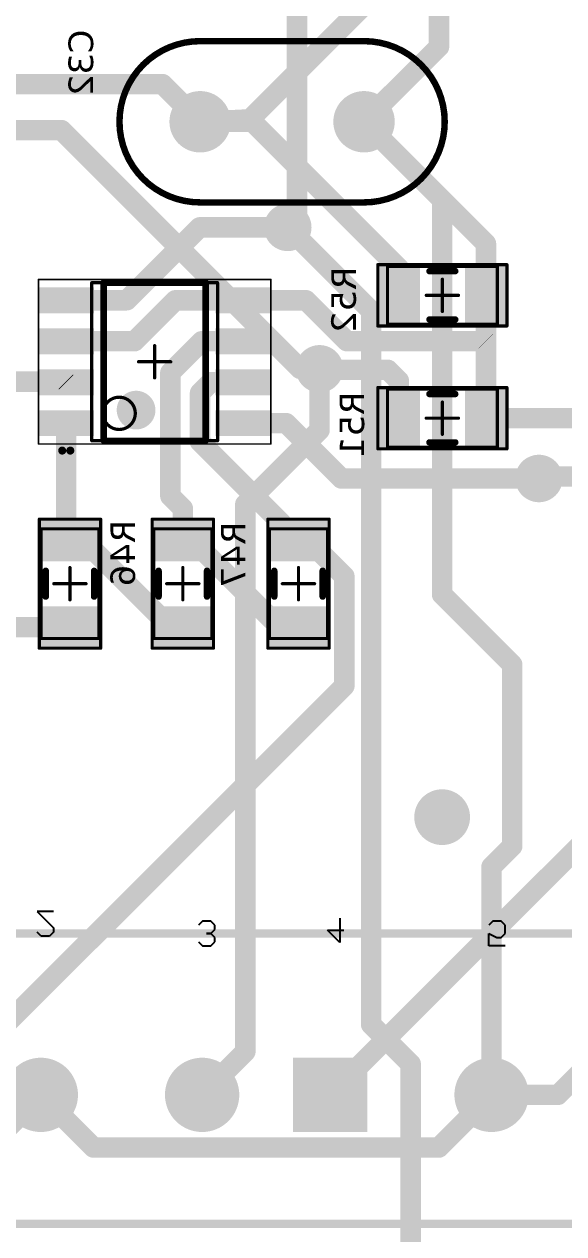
# Model space of a CAD drawing. Header units: millimetres. Extents: x 28 to 434, y 70 to 207.
# Drawn here: x 381.95 to 398.67, y 129.69 to 167.19 of the extents above; entities that cross this region are included whole.
import ezdxf

# ---------------------------------------------------------------- set-up
doc = ezdxf.new("R2010")
doc.units = ezdxf.units.MM
doc.header["$LTSCALE"] = 0.5
doc.layers.get('0').update_dxf_attribs({"color": 250})
for name, color, linetype in [('BottomLayer', 5, 'Continuous'), ('BottomSolder', 6, 'Continuous'), ('Mechanical13', 56, 'Continuous'), ('Mechanical15', 56, 'Continuous'), ('MultiLayer', 9, 'Continuous'), ('TopLayer', 1, 'Continuous'), ('TopOverlay', 2, 'Continuous'), ('TopPaste', 8, 'Continuous'), ('TopSolder', 216, 'Continuous')]:
    doc.layers.add(name, color=color, linetype=linetype)
doc.styles.get("Standard").update_dxf_attribs({"font": 'verdana.ttf'})

# ---------------------------------------------------------------- blocks, each defined once
blk = doc.blocks.new('HEADER_6_5')
at = {"layer": 'BottomLayer', "const_width": 1.05}
for points in [[(4.475, 0, 1), (5.525, 0, 1)], [(9.475, 0, 1), (10.525, 0, 1)], [(18.445, 0, 1), (19.495, 0, 1)], [(23.445, 0, 1), (24.495, 0, 1)]]:
    blk.add_lwpolyline(points, format="xyb", close=True, dxfattribs=at)
at = {"layer": 'BottomLayer'}
for points in [[(-1.05, -1.05), (1.05, -1.05), (-1.05, 1.05), (1.05, 1.05)], [(12.92, -1.05), (15.02, -1.05), (12.92, 1.05), (15.02, 1.05)]]:
    blk.add_solid(points, dxfattribs=at)
at = {"layer": 'BottomSolder', "const_width": 1.152}
for points in [[(4.424, 0, 1), (5.576, 0, 1)], [(9.424, 0, 1), (10.576, 0, 1)], [(18.394, 0, 1), (19.546, 0, 1)], [(23.394, 0, 1), (24.546, 0, 1)]]:
    blk.add_lwpolyline(points, format="xyb", close=True, dxfattribs=at)
at = {"layer": 'BottomSolder'}
for points in [[(-1.152, -1.152), (1.152, -1.152), (-1.152, 1.152), (1.152, 1.152)], [(12.818, -1.152), (15.122, -1.152), (12.818, 1.152), (15.122, 1.152)]]:
    blk.add_solid(points, dxfattribs=at)
at = {"layer": 'MultiLayer', "const_width": 1.05}
for points in [[(4.475, 0, 1), (5.525, 0, 1)], [(9.475, 0, 1), (10.525, 0, 1)], [(18.445, 0, 1), (19.495, 0, 1)], [(23.445, 0, 1), (24.495, 0, 1)]]:
    blk.add_lwpolyline(points, format="xyb", close=True, dxfattribs=at)
at = {"layer": 'MultiLayer'}
for points in [[(-1.05, -1.05), (1.05, -1.05), (-1.05, 1.05), (1.05, 1.05)], [(12.92, -1.05), (15.02, -1.05), (12.92, 1.05), (15.02, 1.05)]]:
    blk.add_solid(points, dxfattribs=at)
at = {"layer": 'TopLayer', "const_width": 1.05}
for points in [[(4.475, 0, 1), (5.525, 0, 1)], [(9.475, 0, 1), (10.525, 0, 1)], [(18.445, 0, 1), (19.495, 0, 1)], [(23.445, 0, 1), (24.495, 0, 1)]]:
    blk.add_lwpolyline(points, format="xyb", close=True, dxfattribs=at)
at = {"layer": 'TopLayer'}
for points in [[(-1.05, -1.05), (1.05, -1.05), (-1.05, 1.05), (1.05, 1.05)], [(12.92, -1.05), (15.02, -1.05), (12.92, 1.05), (15.02, 1.05)]]:
    blk.add_solid(points, dxfattribs=at)
at = {"layer": 'TopOverlay', "const_width": 0.254}
for points in [[(-2.5, -5), (-2.5, 4)], [(27.5, 4), (-2.5, 4)], [(27.5, -5), (27.5, 4)], [(27.5, -5), (-2.5, -5)]]:
    blk.add_lwpolyline(points, dxfattribs=at)
at = {"layer": 'TopOverlay', "const_width": 0.127}
for points in [[(-2.564, 4, 1), (-2.437, 4, 1)], [(-2.564, 4, 1), (-2.437, 4, 1)], [(27.437, 4, 1), (27.564, 4, 1)], [(27.437, 4, 1), (27.564, 4, 1)], [(-2.564, -5, 1), (-2.437, -5, 1)], [(-2.564, -5, 1), (-2.437, -5, 1)], [(27.437, -5, 1), (27.564, -5, 1)], [(27.437, -5, 1), (27.564, -5, 1)]]:
    blk.add_lwpolyline(points, format="xyb", close=True, dxfattribs=at)
at = {"layer": 'TopSolder', "const_width": 1.152}
for points in [[(4.424, 0, 1), (5.576, 0, 1)], [(9.424, 0, 1), (10.576, 0, 1)], [(18.394, 0, 1), (19.546, 0, 1)], [(23.394, 0, 1), (24.546, 0, 1)]]:
    blk.add_lwpolyline(points, format="xyb", close=True, dxfattribs=at)
at = {"layer": 'TopSolder'}
for points in [[(-1.152, -1.152), (1.152, -1.152), (-1.152, 1.152), (1.152, 1.152)], [(12.818, -1.152), (15.122, -1.152), (12.818, 1.152), (15.122, 1.152)]]:
    blk.add_solid(points, dxfattribs=at)
blk = doc.blocks.new('C1206_51')
at = {"layer": 'Mechanical13', "const_width": 0.1}
for points in [[(-1.7, 0.9), (1.7, 0.9)], [(-1.7, 0.9), (-1.7, -0.9)], [(1.7, 0.9), (1.7, -0.9)], [(-1.7, -0.9), (1.7, -0.9)]]:
    blk.add_lwpolyline(points, dxfattribs=at)
at = {"layer": 'Mechanical13', "const_width": 0.05}
for points in [[(-1.725, 0.9, 1), (-1.675, 0.9, 1)], [(-1.725, 0.9, 1), (-1.675, 0.9, 1)], [(1.675, 0.9, 1), (1.725, 0.9, 1)], [(1.675, 0.9, 1), (1.725, 0.9, 1)], [(-1.725, -0.9, 1), (-1.675, -0.9, 1)], [(-1.725, -0.9, 1), (-1.675, -0.9, 1)], [(1.675, -0.9, 1), (1.725, -0.9, 1)], [(1.675, -0.9, 1), (1.725, -0.9, 1)]]:
    blk.add_lwpolyline(points, format="xyb", close=True, dxfattribs=at)
at = {"layer": 'Mechanical15', "const_width": 0.1}
for points in [[(-2, 0.95), (2, 0.95)], [(-2, 0.95), (-2, -0.95)], [(2, 0.95), (2, -0.95)], [(0, 0.5), (0, -0.5)], [(-0.5, 0), (0.5, 0)], [(-2, -0.95), (2, -0.95)]]:
    blk.add_lwpolyline(points, dxfattribs=at)
at = {"layer": 'Mechanical15', "const_width": 0.05}
for points in [[(-2.025, 0.95, 1), (-1.975, 0.95, 1)], [(-2.025, 0.95, 1), (-1.975, 0.95, 1)], [(1.975, 0.95, 1), (2.025, 0.95, 1)], [(1.975, 0.95, 1), (2.025, 0.95, 1)], [(-0.025, 0.5, 1), (0.025, 0.5, 1)], [(-0.525, 0, 1), (-0.475, 0, 1)], [(0.475, 0, 1), (0.525, 0, 1)], [(-0.025, -0.5, 1), (0.025, -0.5, 1)], [(-2.025, -0.95, 1), (-1.975, -0.95, 1)], [(-2.025, -0.95, 1), (-1.975, -0.95, 1)], [(1.975, -0.95, 1), (2.025, -0.95, 1)], [(1.975, -0.95, 1), (2.025, -0.95, 1)]]:
    blk.add_lwpolyline(points, format="xyb", close=True, dxfattribs=at)
at = {"layer": 'TopLayer'}
for points in [[(-0.8, -0.85), (-0.8, 0.85), (-1.9, -0.85), (-1.9, 0.85)], [(1.9, -0.85), (1.9, 0.85), (0.8, -0.85), (0.8, 0.85)]]:
    blk.add_solid(points, dxfattribs=at)
at = {"layer": 'TopOverlay', "const_width": 0.2}
for points in [[(-0.4, 0.75), (0.4, 0.75)], [(-0.4, -0.75), (0.4, -0.75)]]:
    blk.add_lwpolyline(points, dxfattribs=at)
at = {"layer": 'TopOverlay', "const_width": 0.1}
for points in [[(-0.45, 0.75, 1), (-0.35, 0.75, 1)], [(0.35, 0.75, 1), (0.45, 0.75, 1)], [(-0.45, -0.75, 1), (-0.35, -0.75, 1)], [(0.35, -0.75, 1), (0.45, -0.75, 1)]]:
    blk.add_lwpolyline(points, format="xyb", close=True, dxfattribs=at)
at = {"layer": 'TopPaste'}
for points in [[(-0.8, -0.85), (-0.8, 0.85), (-1.9, -0.85), (-1.9, 0.85)], [(1.9, -0.85), (1.9, 0.85), (0.8, -0.85), (0.8, 0.85)]]:
    blk.add_solid(points, dxfattribs=at)
at = {"layer": 'TopSolder'}
for points in [[(-0.698, -0.952), (-0.698, 0.952), (-2.002, -0.952), (-2.002, 0.952)], [(2.002, -0.952), (2.002, 0.952), (0.698, -0.952), (0.698, 0.952)]]:
    blk.add_solid(points, dxfattribs=at)
blk = doc.blocks.new('C1206_52')
at = {"layer": 'Mechanical13', "const_width": 0.1}
for points in [[(-1.7, 0.9), (-1.7, -0.9)], [(-1.7, 0.9), (1.7, 0.9)], [(1.7, 0.9), (1.7, -0.9)], [(-1.7, -0.9), (1.7, -0.9)]]:
    blk.add_lwpolyline(points, dxfattribs=at)
at = {"layer": 'Mechanical13', "const_width": 0.05}
for points in [[(-1.725, 0.9, 1), (-1.675, 0.9, 1)], [(-1.725, 0.9, 1), (-1.675, 0.9, 1)], [(1.675, 0.9, 1), (1.725, 0.9, 1)], [(1.675, 0.9, 1), (1.725, 0.9, 1)], [(-1.725, -0.9, 1), (-1.675, -0.9, 1)], [(-1.725, -0.9, 1), (-1.675, -0.9, 1)], [(1.675, -0.9, 1), (1.725, -0.9, 1)], [(1.675, -0.9, 1), (1.725, -0.9, 1)]]:
    blk.add_lwpolyline(points, format="xyb", close=True, dxfattribs=at)
at = {"layer": 'Mechanical15', "const_width": 0.1}
for points in [[(-2, 0.95), (-2, -0.95)], [(-2, 0.95), (2, 0.95)], [(2, 0.95), (2, -0.95)], [(0, 0.5), (0, -0.5)], [(-0.5, 0), (0.5, 0)], [(-2, -0.95), (2, -0.95)]]:
    blk.add_lwpolyline(points, dxfattribs=at)
at = {"layer": 'Mechanical15', "const_width": 0.05}
for points in [[(-2.025, 0.95, 1), (-1.975, 0.95, 1)], [(-2.025, 0.95, 1), (-1.975, 0.95, 1)], [(1.975, 0.95, 1), (2.025, 0.95, 1)], [(1.975, 0.95, 1), (2.025, 0.95, 1)], [(-0.025, 0.5, 1), (0.025, 0.5, 1)], [(-0.525, 0, 1), (-0.475, 0, 1)], [(0.475, 0, 1), (0.525, 0, 1)], [(-0.025, -0.5, 1), (0.025, -0.5, 1)], [(-2.025, -0.95, 1), (-1.975, -0.95, 1)], [(-2.025, -0.95, 1), (-1.975, -0.95, 1)], [(1.975, -0.95, 1), (2.025, -0.95, 1)], [(1.975, -0.95, 1), (2.025, -0.95, 1)]]:
    blk.add_lwpolyline(points, format="xyb", close=True, dxfattribs=at)
at = {"layer": 'TopLayer'}
for points in [[(-0.8, -0.85), (-0.8, 0.85), (-1.9, -0.85), (-1.9, 0.85)], [(1.9, -0.85), (1.9, 0.85), (0.8, -0.85), (0.8, 0.85)]]:
    blk.add_solid(points, dxfattribs=at)
at = {"layer": 'TopOverlay', "const_width": 0.2}
for points in [[(-0.4, 0.75), (0.4, 0.75)], [(-0.4, -0.75), (0.4, -0.75)]]:
    blk.add_lwpolyline(points, dxfattribs=at)
at = {"layer": 'TopOverlay', "const_width": 0.1}
for points in [[(-0.45, 0.75, 1), (-0.35, 0.75, 1)], [(0.35, 0.75, 1), (0.45, 0.75, 1)], [(-0.45, -0.75, 1), (-0.35, -0.75, 1)], [(0.35, -0.75, 1), (0.45, -0.75, 1)]]:
    blk.add_lwpolyline(points, format="xyb", close=True, dxfattribs=at)
at = {"layer": 'TopPaste'}
for points in [[(-0.8, -0.85), (-0.8, 0.85), (-1.9, -0.85), (-1.9, 0.85)], [(1.9, -0.85), (1.9, 0.85), (0.8, -0.85), (0.8, 0.85)]]:
    blk.add_solid(points, dxfattribs=at)
at = {"layer": 'TopSolder'}
for points in [[(-0.698, -0.952), (-0.698, 0.952), (-2.002, -0.952), (-2.002, 0.952)], [(2.002, -0.952), (2.002, 0.952), (0.698, -0.952), (0.698, 0.952)]]:
    blk.add_solid(points, dxfattribs=at)
blk = doc.blocks.new('C1206_53')
at = {"layer": 'Mechanical13', "const_width": 0.1}
for points in [[(1.7, 0.9), (-1.7, 0.9)], [(-1.7, 0.9), (-1.7, -0.9)], [(1.7, 0.9), (1.7, -0.9)], [(1.7, -0.9), (-1.7, -0.9)]]:
    blk.add_lwpolyline(points, dxfattribs=at)
at = {"layer": 'Mechanical13', "const_width": 0.05}
for points in [[(-1.725, 0.9, 1), (-1.675, 0.9, 1)], [(-1.725, 0.9, 1), (-1.675, 0.9, 1)], [(1.675, 0.9, 1), (1.725, 0.9, 1)], [(1.675, 0.9, 1), (1.725, 0.9, 1)], [(-1.725, -0.9, 1), (-1.675, -0.9, 1)], [(-1.725, -0.9, 1), (-1.675, -0.9, 1)], [(1.675, -0.9, 1), (1.725, -0.9, 1)], [(1.675, -0.9, 1), (1.725, -0.9, 1)]]:
    blk.add_lwpolyline(points, format="xyb", close=True, dxfattribs=at)
at = {"layer": 'Mechanical15', "const_width": 0.1}
for points in [[(2, 0.95), (-2, 0.95)], [(-2, 0.95), (-2, -0.95)], [(2, 0.95), (2, -0.95)], [(0, 0.5), (0, -0.5)], [(0.5, 0), (-0.5, 0)], [(2, -0.95), (-2, -0.95)]]:
    blk.add_lwpolyline(points, dxfattribs=at)
at = {"layer": 'Mechanical15', "const_width": 0.05}
for points in [[(-2.025, 0.95, 1), (-1.975, 0.95, 1)], [(-2.025, 0.95, 1), (-1.975, 0.95, 1)], [(1.975, 0.95, 1), (2.025, 0.95, 1)], [(1.975, 0.95, 1), (2.025, 0.95, 1)], [(-0.025, 0.5, 1), (0.025, 0.5, 1)], [(-0.525, 0, 1), (-0.475, 0, 1)], [(0.475, 0, 1), (0.525, 0, 1)], [(-0.025, -0.5, 1), (0.025, -0.5, 1)], [(-2.025, -0.95, 1), (-1.975, -0.95, 1)], [(-2.025, -0.95, 1), (-1.975, -0.95, 1)], [(1.975, -0.95, 1), (2.025, -0.95, 1)], [(1.975, -0.95, 1), (2.025, -0.95, 1)]]:
    blk.add_lwpolyline(points, format="xyb", close=True, dxfattribs=at)
at = {"layer": 'TopLayer'}
for points in [[(-0.8, -0.85), (-0.8, 0.85), (-1.9, -0.85), (-1.9, 0.85)], [(1.9, -0.85), (1.9, 0.85), (0.8, -0.85), (0.8, 0.85)]]:
    blk.add_solid(points, dxfattribs=at)
at = {"layer": 'TopOverlay', "const_width": 0.2}
for points in [[(0.4, 0.75), (-0.4, 0.75)], [(0.4, -0.75), (-0.4, -0.75)]]:
    blk.add_lwpolyline(points, dxfattribs=at)
at = {"layer": 'TopOverlay', "const_width": 0.1}
for points in [[(-0.45, 0.75, 1), (-0.35, 0.75, 1)], [(0.35, 0.75, 1), (0.45, 0.75, 1)], [(-0.45, -0.75, 1), (-0.35, -0.75, 1)], [(0.35, -0.75, 1), (0.45, -0.75, 1)]]:
    blk.add_lwpolyline(points, format="xyb", close=True, dxfattribs=at)
at = {"layer": 'TopPaste'}
for points in [[(-0.8, -0.85), (-0.8, 0.85), (-1.9, -0.85), (-1.9, 0.85)], [(1.9, -0.85), (1.9, 0.85), (0.8, -0.85), (0.8, 0.85)]]:
    blk.add_solid(points, dxfattribs=at)
at = {"layer": 'TopSolder'}
for points in [[(-0.698, -0.952), (-0.698, 0.952), (-2.002, -0.952), (-2.002, 0.952)], [(2.002, -0.952), (2.002, 0.952), (0.698, -0.952), (0.698, 0.952)]]:
    blk.add_solid(points, dxfattribs=at)
blk = doc.blocks.new('C1206_54')
at = {"layer": 'Mechanical13', "const_width": 0.1}
for points in [[(1.7, 0.9), (-1.7, 0.9)], [(-1.7, -0.9), (-1.7, 0.9)], [(1.7, -0.9), (1.7, 0.9)], [(1.7, -0.9), (-1.7, -0.9)]]:
    blk.add_lwpolyline(points, dxfattribs=at)
at = {"layer": 'Mechanical13', "const_width": 0.05}
for points in [[(-1.725, 0.9, 1), (-1.675, 0.9, 1)], [(-1.725, 0.9, 1), (-1.675, 0.9, 1)], [(1.675, 0.9, 1), (1.725, 0.9, 1)], [(1.675, 0.9, 1), (1.725, 0.9, 1)], [(-1.725, -0.9, 1), (-1.675, -0.9, 1)], [(-1.725, -0.9, 1), (-1.675, -0.9, 1)], [(1.675, -0.9, 1), (1.725, -0.9, 1)], [(1.675, -0.9, 1), (1.725, -0.9, 1)]]:
    blk.add_lwpolyline(points, format="xyb", close=True, dxfattribs=at)
at = {"layer": 'Mechanical15', "const_width": 0.1}
for points in [[(2, 0.95), (-2, 0.95)], [(-2, -0.95), (-2, 0.95)], [(2, -0.95), (2, 0.95)], [(0, -0.5), (0, 0.5)], [(0.5, 0), (-0.5, 0)], [(2, -0.95), (-2, -0.95)]]:
    blk.add_lwpolyline(points, dxfattribs=at)
at = {"layer": 'Mechanical15', "const_width": 0.05}
for points in [[(-2.025, 0.95, 1), (-1.975, 0.95, 1)], [(-2.025, 0.95, 1), (-1.975, 0.95, 1)], [(1.975, 0.95, 1), (2.025, 0.95, 1)], [(1.975, 0.95, 1), (2.025, 0.95, 1)], [(-0.025, 0.5, 1), (0.025, 0.5, 1)], [(-0.525, 0, 1), (-0.475, 0, 1)], [(0.475, 0, 1), (0.525, 0, 1)], [(-0.025, -0.5, 1), (0.025, -0.5, 1)], [(-2.025, -0.95, 1), (-1.975, -0.95, 1)], [(-2.025, -0.95, 1), (-1.975, -0.95, 1)], [(1.975, -0.95, 1), (2.025, -0.95, 1)], [(1.975, -0.95, 1), (2.025, -0.95, 1)]]:
    blk.add_lwpolyline(points, format="xyb", close=True, dxfattribs=at)
at = {"layer": 'TopLayer'}
for points in [[(-0.8, -0.85), (-0.8, 0.85), (-1.9, -0.85), (-1.9, 0.85)], [(1.9, -0.85), (1.9, 0.85), (0.8, -0.85), (0.8, 0.85)]]:
    blk.add_solid(points, dxfattribs=at)
at = {"layer": 'TopOverlay', "const_width": 0.2}
for points in [[(0.4, 0.75), (-0.4, 0.75)], [(0.4, -0.75), (-0.4, -0.75)]]:
    blk.add_lwpolyline(points, dxfattribs=at)
at = {"layer": 'TopOverlay', "const_width": 0.1}
for points in [[(-0.45, 0.75, 1), (-0.35, 0.75, 1)], [(0.35, 0.75, 1), (0.45, 0.75, 1)], [(-0.45, -0.75, 1), (-0.35, -0.75, 1)], [(0.35, -0.75, 1), (0.45, -0.75, 1)]]:
    blk.add_lwpolyline(points, format="xyb", close=True, dxfattribs=at)
at = {"layer": 'TopPaste'}
for points in [[(-0.8, -0.85), (-0.8, 0.85), (-1.9, -0.85), (-1.9, 0.85)], [(1.9, -0.85), (1.9, 0.85), (0.8, -0.85), (0.8, 0.85)]]:
    blk.add_solid(points, dxfattribs=at)
at = {"layer": 'TopSolder'}
for points in [[(-0.698, -0.952), (-0.698, 0.952), (-2.002, -0.952), (-2.002, 0.952)], [(2.002, -0.952), (2.002, 0.952), (0.698, -0.952), (0.698, 0.952)]]:
    blk.add_solid(points, dxfattribs=at)
blk = doc.blocks.new('C1206_55')
at = {"layer": 'Mechanical13', "const_width": 0.1}
for points in [[(-1.7, 0.9), (-1.7, -0.9)], [(1.7, 0.9), (-1.7, 0.9)], [(1.7, 0.9), (1.7, -0.9)], [(1.7, -0.9), (-1.7, -0.9)]]:
    blk.add_lwpolyline(points, dxfattribs=at)
at = {"layer": 'Mechanical13', "const_width": 0.05}
for points in [[(-1.725, 0.9, 1), (-1.675, 0.9, 1)], [(-1.725, 0.9, 1), (-1.675, 0.9, 1)], [(1.675, 0.9, 1), (1.725, 0.9, 1)], [(1.675, 0.9, 1), (1.725, 0.9, 1)], [(-1.725, -0.9, 1), (-1.675, -0.9, 1)], [(-1.725, -0.9, 1), (-1.675, -0.9, 1)], [(1.675, -0.9, 1), (1.725, -0.9, 1)], [(1.675, -0.9, 1), (1.725, -0.9, 1)]]:
    blk.add_lwpolyline(points, format="xyb", close=True, dxfattribs=at)
at = {"layer": 'Mechanical15', "const_width": 0.1}
for points in [[(-2, 0.95), (-2, -0.95)], [(2, 0.95), (-2, 0.95)], [(2, 0.95), (2, -0.95)], [(0, 0.5), (0, -0.5)], [(0.5, 0), (-0.5, 0)], [(2, -0.95), (-2, -0.95)]]:
    blk.add_lwpolyline(points, dxfattribs=at)
at = {"layer": 'Mechanical15', "const_width": 0.05}
for points in [[(-2.025, 0.95, 1), (-1.975, 0.95, 1)], [(-2.025, 0.95, 1), (-1.975, 0.95, 1)], [(1.975, 0.95, 1), (2.025, 0.95, 1)], [(1.975, 0.95, 1), (2.025, 0.95, 1)], [(-0.025, 0.5, 1), (0.025, 0.5, 1)], [(-0.525, 0, 1), (-0.475, 0, 1)], [(0.475, 0, 1), (0.525, 0, 1)], [(-0.025, -0.5, 1), (0.025, -0.5, 1)], [(-2.025, -0.95, 1), (-1.975, -0.95, 1)], [(-2.025, -0.95, 1), (-1.975, -0.95, 1)], [(1.975, -0.95, 1), (2.025, -0.95, 1)], [(1.975, -0.95, 1), (2.025, -0.95, 1)]]:
    blk.add_lwpolyline(points, format="xyb", close=True, dxfattribs=at)
at = {"layer": 'TopLayer'}
for points in [[(-0.8, -0.85), (-0.8, 0.85), (-1.9, -0.85), (-1.9, 0.85)], [(1.9, -0.85), (1.9, 0.85), (0.8, -0.85), (0.8, 0.85)]]:
    blk.add_solid(points, dxfattribs=at)
at = {"layer": 'TopOverlay', "const_width": 0.2}
for points in [[(0.4, 0.75), (-0.4, 0.75)], [(0.4, -0.75), (-0.4, -0.75)]]:
    blk.add_lwpolyline(points, dxfattribs=at)
at = {"layer": 'TopOverlay', "const_width": 0.1}
for points in [[(-0.45, 0.75, 1), (-0.35, 0.75, 1)], [(0.35, 0.75, 1), (0.45, 0.75, 1)], [(-0.45, -0.75, 1), (-0.35, -0.75, 1)], [(0.35, -0.75, 1), (0.45, -0.75, 1)]]:
    blk.add_lwpolyline(points, format="xyb", close=True, dxfattribs=at)
at = {"layer": 'TopPaste'}
for points in [[(-0.8, -0.85), (-0.8, 0.85), (-1.9, -0.85), (-1.9, 0.85)], [(1.9, -0.85), (1.9, 0.85), (0.8, -0.85), (0.8, 0.85)]]:
    blk.add_solid(points, dxfattribs=at)
at = {"layer": 'TopSolder'}
for points in [[(-0.698, -0.952), (-0.698, 0.952), (-2.002, -0.952), (-2.002, 0.952)], [(2.002, -0.952), (2.002, 0.952), (0.698, -0.952), (0.698, 0.952)]]:
    blk.add_solid(points, dxfattribs=at)
blk = doc.blocks.new('OPAMP_LM833_72')
at = {"layer": 'Mechanical13', "const_width": 0.1}
for points in [[(-1.95, -2.45), (-1.95, 2.45)], [(1.95, 2.45), (-1.95, 2.45)], [(1.95, -2.45), (1.95, 2.45)], [(1.95, -2.45), (-1.95, -2.45)]]:
    blk.add_lwpolyline(points, dxfattribs=at)
at = {"layer": 'Mechanical13'}
for points, const_width in [([(-1.975, 2.45, 1), (-1.925, 2.45, 1)], 0.05), ([(-1.975, 2.45, 1), (-1.925, 2.45, 1)], 0.05), ([(1.925, 2.45, 1), (1.975, 2.45, 1)], 0.05), ([(1.925, 2.45, 1), (1.975, 2.45, 1)], 0.05), ([(-0.6, 1.6, 1), (-1.6, 1.6, 1)], 0.1), ([(-1.625, 1.6, 1), (-1.575, 1.6, 1)], 0.05), ([(-0.625, 1.6, 1), (-0.575, 1.6, 1)], 0.05), ([(-1.975, -2.45, 1), (-1.925, -2.45, 1)], 0.05), ([(-1.975, -2.45, 1), (-1.925, -2.45, 1)], 0.05), ([(1.925, -2.45, 1), (1.975, -2.45, 1)], 0.05), ([(1.925, -2.45, 1), (1.975, -2.45, 1)], 0.05)]:
    blk.add_lwpolyline(points, format="xyb", close=True, dxfattribs=dict(at, const_width=const_width))
at = {"layer": 'Mechanical15'}
for points, const_width in [([(-3.6, -2.55), (-3.6, 2.55)], 0.05), ([(3.6, 2.55), (-3.6, 2.55)], 0.05), ([(3.6, -2.55), (3.6, 2.55)], 0.05), ([(0, -0.5), (0, 0.5)], 0.1), ([(0.5, 0), (-0.5, 0)], 0.1), ([(3.6, -2.55), (-3.6, -2.55)], 0.05)]:
    blk.add_lwpolyline(points, dxfattribs=dict(at, const_width=const_width))
for points, const_width in [([(-3.613, 2.55, 1), (-3.588, 2.55, 1)], 0.025), ([(-3.613, 2.55, 1), (-3.588, 2.55, 1)], 0.025), ([(3.587, 2.55, 1), (3.612, 2.55, 1)], 0.025), ([(3.587, 2.55, 1), (3.612, 2.55, 1)], 0.025), ([(-0.025, 0.5, 1), (0.025, 0.5, 1)], 0.05), ([(-0.525, 0, 1), (-0.475, 0, 1)], 0.05), ([(0.475, 0, 1), (0.525, 0, 1)], 0.05), ([(-0.025, -0.5, 1), (0.025, -0.5, 1)], 0.05), ([(-3.613, -2.55, 1), (-3.588, -2.55, 1)], 0.025), ([(-3.613, -2.55, 1), (-3.588, -2.55, 1)], 0.025), ([(3.587, -2.55, 1), (3.612, -2.55, 1)], 0.025), ([(3.587, -2.55, 1), (3.612, -2.55, 1)], 0.025)]:
    blk.add_lwpolyline(points, format="xyb", close=True, dxfattribs=dict(at, const_width=const_width))
at = {"layer": 'TopLayer'}
for points in [[(-1.98, 1.605), (-1.98, 2.205), (-3.5, 1.605), (-3.5, 2.205)], [(3.5, 1.605), (3.5, 2.205), (1.98, 1.605), (1.98, 2.205)], [(-1.98, 0.335), (-1.98, 0.935), (-3.5, 0.335), (-3.5, 0.935)], [(3.5, 0.335), (3.5, 0.935), (1.98, 0.335), (1.98, 0.935)], [(-1.98, -0.935), (-1.98, -0.335), (-3.5, -0.935), (-3.5, -0.335)], [(3.5, -0.935), (3.5, -0.335), (1.98, -0.935), (1.98, -0.335)], [(-1.98, -2.205), (-1.98, -1.605), (-3.5, -2.205), (-3.5, -1.605)], [(3.5, -2.205), (3.5, -1.605), (1.98, -2.205), (1.98, -1.605)]]:
    blk.add_solid(points, dxfattribs=at)
at = {"layer": 'TopOverlay'}
for points, const_width in [([(-2.615, 2.755, 1), (-2.865, 2.755, 1)], 0.25), ([(-2.927, 2.755, 1), (-2.803, 2.755, 1)], 0.125), ([(-2.677, 2.755, 1), (-2.552, 2.755, 1)], 0.125), ([(-1.63, 2.45, 1), (-1.53, 2.45, 1)], 0.1), ([(-1.63, 2.45, 1), (-1.53, 2.45, 1)], 0.1), ([(1.53, 2.45, 1), (1.63, 2.45, 1)], 0.1), ([(1.53, 2.45, 1), (1.63, 2.45, 1)], 0.1), ([(-0.275, 1.5, 1), (-0.875, 1.5, 1)], 0.6), ([(-1.025, 1.5, 1), (-0.725, 1.5, 1)], 0.3), ([(-0.425, 1.5, 1), (-0.125, 1.5, 1)], 0.3), ([(-1.63, -2.45, 1), (-1.53, -2.45, 1)], 0.1), ([(-1.63, -2.45, 1), (-1.53, -2.45, 1)], 0.1), ([(1.53, -2.45, 1), (1.63, -2.45, 1)], 0.1), ([(1.53, -2.45, 1), (1.63, -2.45, 1)], 0.1)]:
    blk.add_lwpolyline(points, format="xyb", close=True, dxfattribs=dict(at, const_width=const_width))
at = {"layer": 'TopOverlay', "const_width": 0.2}
for points in [[(-1.58, -2.45), (-1.58, 2.45)], [(1.58, 2.45), (-1.58, 2.45)], [(1.58, -2.45), (1.58, 2.45)], [(1.58, -2.45), (-1.58, -2.45)]]:
    blk.add_lwpolyline(points, dxfattribs=at)
at = {"layer": 'TopPaste'}
for points in [[(-1.98, 1.605), (-1.98, 2.205), (-3.5, 1.605), (-3.5, 2.205)], [(3.5, 1.605), (3.5, 2.205), (1.98, 1.605), (1.98, 2.205)], [(-1.98, 0.335), (-1.98, 0.935), (-3.5, 0.335), (-3.5, 0.935)], [(3.5, 0.335), (3.5, 0.935), (1.98, 0.335), (1.98, 0.935)], [(-1.98, -0.935), (-1.98, -0.335), (-3.5, -0.935), (-3.5, -0.335)], [(3.5, -0.935), (3.5, -0.335), (1.98, -0.935), (1.98, -0.335)], [(-1.98, -2.205), (-1.98, -1.605), (-3.5, -2.205), (-3.5, -1.605)], [(3.5, -2.205), (3.5, -1.605), (1.98, -2.205), (1.98, -1.605)]]:
    blk.add_solid(points, dxfattribs=at)
at = {"layer": 'TopSolder'}
for points in [[(-1.878, 1.503), (-1.878, 2.307), (-3.602, 1.503), (-3.602, 2.307)], [(3.602, 1.503), (3.602, 2.307), (1.878, 1.503), (1.878, 2.307)], [(-1.878, 0.233), (-1.878, 1.037), (-3.602, 0.233), (-3.602, 1.037)], [(3.602, 0.233), (3.602, 1.037), (1.878, 0.233), (1.878, 1.037)], [(-1.878, -1.037), (-1.878, -0.233), (-3.602, -1.037), (-3.602, -0.233)], [(3.602, -1.037), (3.602, -0.233), (1.878, -1.037), (1.878, -0.233)], [(-1.878, -2.307), (-1.878, -1.503), (-3.602, -2.307), (-3.602, -1.503)], [(3.602, -2.307), (3.602, -1.503), (1.878, -2.307), (1.878, -1.503)]]:
    blk.add_solid(points, dxfattribs=at)
blk = doc.blocks.new('CAPACITOR_100PF_99')
at = {"layer": 'BottomLayer', "const_width": 0.85}
for points in [[(-0.425, 0, 1), (0.425, 0, 1)], [(4.655, 0, 1), (5.505, 0, 1)]]:
    blk.add_lwpolyline(points, format="xyb", close=True, dxfattribs=at)
at = {"layer": 'BottomSolder', "const_width": 0.952}
for points in [[(-0.476, 0, 1), (0.476, 0, 1)], [(4.604, 0, 1), (5.556, 0, 1)]]:
    blk.add_lwpolyline(points, format="xyb", close=True, dxfattribs=at)
at = {"layer": 'MultiLayer', "const_width": 0.85}
for points in [[(-0.425, 0, 1), (0.425, 0, 1)], [(4.655, 0, 1), (5.505, 0, 1)]]:
    blk.add_lwpolyline(points, format="xyb", close=True, dxfattribs=at)
at = {"layer": 'TopLayer', "const_width": 0.85}
for points in [[(-0.425, 0, 1), (0.425, 0, 1)], [(4.655, 0, 1), (5.505, 0, 1)]]:
    blk.add_lwpolyline(points, format="xyb", close=True, dxfattribs=at)
at = {"layer": 'TopOverlay', "const_width": 0.2}
for points in [[(0, -2.5, -1), (0, 2.5)], [(5.08, 2.5, -1), (5.08, -2.5)]]:
    blk.add_lwpolyline(points, format="xyb", dxfattribs=at)
for points in [[(0, 2.5), (5.08, 2.5)], [(0, -2.5), (5.08, -2.5)]]:
    blk.add_lwpolyline(points, dxfattribs=at)
at = {"layer": 'TopOverlay', "const_width": 0.1}
for points in [[(-0.05, 2.5, 1), (0.05, 2.5, 1)], [(-0.05, 2.5, 1), (0.05, 2.5, 1)], [(5.03, 2.5, 1), (5.13, 2.5, 1)], [(5.03, 2.5, 1), (5.13, 2.5, 1)], [(-0.05, -2.5, 1), (0.05, -2.5, 1)], [(-0.05, -2.5, 1), (0.05, -2.5, 1)], [(5.03, -2.5, 1), (5.13, -2.5, 1)], [(5.03, -2.5, 1), (5.13, -2.5, 1)]]:
    blk.add_lwpolyline(points, format="xyb", close=True, dxfattribs=at)
at = {"layer": 'TopSolder', "const_width": 0.952}
for points in [[(-0.476, 0, 1), (0.476, 0, 1)], [(4.604, 0, 1), (5.556, 0, 1)]]:
    blk.add_lwpolyline(points, format="xyb", close=True, dxfattribs=at)
blk = doc.blocks.new('summing_circuit_1')
at = {"layer": 'BottomLayer', "const_width": 0.635}
for points in [[(69.6, 92), (69.6, 88.7)], [(69.6, 88.7), (77, 81.3)], [(98.171, 83), (99.51, 84.339)], [(78.9, 80.7), (81.2, 83)], [(81.2, 83), (98.171, 83)], [(72.327, 81.4), (72.614, 81.686)], [(72.614, 81.686), (75.2, 79.1)], [(62.6, 81.4), (72.327, 81.4)], [(77, 80.7), (77, 81.3)], [(77, 80.7), (78.9, 80.7)], [(69.34, 79.321), (71.761, 76.9)], [(75.2, 79.1), (97.328, 79.1)], [(97.328, 79.1), (98.552, 77.876)], [(98.552, 77.876), (108.252, 77.876)], [(71.761, 76.9), (84, 76.9)], [(84, 76.9), (86.172, 74.728)], [(91.8, 74.728), (92.44, 75.369)], [(92.44, 75.369), (99.51, 75.369)], [(86.172, 74.728), (91.8, 74.728)], [(80.34, 73.84), (80.4, 73.9)], [(80.34, 63.043), (80.34, 73.84)]]:
    blk.add_lwpolyline(points, dxfattribs=at)
at = {"layer": 'BottomLayer'}
for points, const_width in [([(69.441, 88.7, 1), (69.759, 88.7, 1)], 0.318), ([(69.441, 88.7, 1), (69.759, 88.7, 1)], 0.318), ([(99.351, 84.339, 1), (99.668, 84.339, 1)], 0.318), ([(81.041, 83, 1), (81.359, 83, 1)], 0.318), ([(81.041, 83, 1), (81.359, 83, 1)], 0.318), ([(98.012, 83, 1), (98.329, 83, 1)], 0.318), ([(98.012, 83, 1), (98.329, 83, 1)], 0.318), ([(72.296, 81.686, 1), (72.931, 81.686, 1)], 0.635), ([(72.455, 81.686, 1), (72.772, 81.686, 1)], 0.318), ([(72.455, 81.686, 1), (72.772, 81.686, 1)], 0.318), ([(72.168, 81.4, 1), (72.486, 81.4, 1)], 0.318), ([(72.168, 81.4, 1), (72.486, 81.4, 1)], 0.318), ([(76.841, 81.3, 1), (77.159, 81.3, 1)], 0.318), ([(76.841, 81.3, 1), (77.159, 81.3, 1)], 0.318), ([(76.683, 80.7, 1), (77.318, 80.7, 1)], 0.635), ([(76.841, 80.7, 1), (77.159, 80.7, 1)], 0.318), ([(76.841, 80.7, 1), (77.159, 80.7, 1)], 0.318), ([(78.741, 80.7, 1), (79.059, 80.7, 1)], 0.318), ([(78.741, 80.7, 1), (79.059, 80.7, 1)], 0.318), ([(69.181, 79.321, 1), (69.499, 79.321, 1)], 0.318), ([(75.041, 79.1, 1), (75.359, 79.1, 1)], 0.318), ([(75.041, 79.1, 1), (75.359, 79.1, 1)], 0.318), ([(97.17, 79.1, 1), (97.487, 79.1, 1)], 0.318), ([(97.17, 79.1, 1), (97.487, 79.1, 1)], 0.318), ([(98.393, 77.876, 1), (98.711, 77.876, 1)], 0.318), ([(98.393, 77.876, 1), (98.711, 77.876, 1)], 0.318), ([(90.519, 76.9, 1), (91.281, 76.9, 1)], 0.762), ([(71.602, 76.9, 1), (71.92, 76.9, 1)], 0.318), ([(71.602, 76.9, 1), (71.92, 76.9, 1)], 0.318), ([(83.841, 76.9, 1), (84.159, 76.9, 1)], 0.318), ([(83.841, 76.9, 1), (84.159, 76.9, 1)], 0.318), ([(92.281, 75.369, 1), (92.599, 75.369, 1)], 0.318), ([(92.281, 75.369, 1), (92.599, 75.369, 1)], 0.318), ([(99.351, 75.369, 1), (99.668, 75.369, 1)], 0.318), ([(86.013, 74.728, 1), (86.33, 74.728, 1)], 0.318), ([(86.013, 74.728, 1), (86.33, 74.728, 1)], 0.318), ([(91.641, 74.728, 1), (91.958, 74.728, 1)], 0.318), ([(91.641, 74.728, 1), (91.958, 74.728, 1)], 0.318), ([(80.082, 73.9, 1), (80.717, 73.9, 1)], 0.635), ([(80.181, 73.84, 1), (80.499, 73.84, 1)], 0.318), ([(80.181, 73.84, 1), (80.499, 73.84, 1)], 0.318), ([(80.241, 73.9, 1), (80.559, 73.9, 1)], 0.318)]:
    blk.add_lwpolyline(points, format="xyb", close=True, dxfattribs=dict(at, const_width=const_width))
at = {"layer": 'BottomSolder'}
for points, const_width in [([(72.245, 81.686, 1), (72.982, 81.686, 1)], 0.737), ([(76.632, 80.7, 1), (77.368, 80.7, 1)], 0.737), ([(90.468, 76.9, 1), (91.332, 76.9, 1)], 0.864), ([(80.032, 73.9, 1), (80.768, 73.9, 1)], 0.737)]:
    blk.add_lwpolyline(points, format="xyb", close=True, dxfattribs=dict(at, const_width=const_width))
at = {"layer": 'MultiLayer'}
for points, const_width in [([(72.296, 81.686, 1), (72.931, 81.686, 1)], 0.635), ([(76.683, 80.7, 1), (77.318, 80.7, 1)], 0.635), ([(90.519, 76.9, 1), (91.281, 76.9, 1)], 0.762), ([(80.082, 73.9, 1), (80.717, 73.9, 1)], 0.635)]:
    blk.add_lwpolyline(points, format="xyb", close=True, dxfattribs=dict(at, const_width=const_width))
at = {"layer": 'TopLayer', "const_width": 0.635}
for points in [[(99.51, 89.339), (104.318, 94.147)], [(77.4, 88.566), (77.4, 93.635)], [(68.174, 85.567), (68.174, 93.074)], [(85.012, 88.436), (85.012, 93.418)], [(86.831, 79.931), (99.51, 92.61)], [(99.51, 89.339), (101.143, 87.706)], [(74.875, 86.675), (74.875, 88.551)], [(76.145, 86.436), (76.145, 88.551)], [(77.4, 88.566), (77.415, 88.551)], [(78.685, 88.551), (82.197, 88.551)], [(82.197, 88.551), (82.312, 88.436)], [(82.312, 88.019), (82.312, 88.436)], [(82.312, 88.019), (85.012, 85.319)], [(101.143, 77.002), (101.143, 87.706)], [(72.614, 84.414), (74.875, 86.675)], [(74.875, 85.166), (76.145, 86.436)], [(68.174, 85.567), (69.34, 84.401)], [(76.145, 84.349), (77.12, 85.324)], [(77.12, 85.324), (80.944, 85.324)], [(80.944, 85.324), (81.331, 84.938)], [(85.012, 84.938), (85.012, 85.319)], [(74.875, 83.071), (74.875, 85.166)], [(81.331, 84.938), (82.312, 84.938)], [(82.312, 84.638), (82.312, 84.938)], [(82.312, 84.638), (84.78, 82.17)], [(69.265, 82.854), (69.34, 84.401)], [(69.34, 82.929), (69.34, 84.401)], [(72.614, 81.686), (72.614, 84.414)], [(76.145, 83.071), (76.145, 84.349)], [(77.415, 84.069), (77.749, 84.404)], [(77.415, 83.071), (77.415, 84.069)], [(77.749, 84.404), (79.261, 84.404)], [(79.261, 84.404), (81.78, 81.885)], [(74.875, 81.119), (74.875, 83.071)], [(78.685, 81.737), (78.685, 83.071)], [(64.973, 78.562), (69.265, 82.854)], [(69.265, 82.854), (69.34, 82.929)], [(69.265, 82.854), (73.875, 78.243)], [(81.78, 81.885), (82.08, 81.885)], [(82.08, 81.885), (82.312, 81.653)], [(84.78, 81.585), (84.78, 82.17)], [(78.685, 81.737), (80.4, 80.022)], [(82.312, 81.053), (82.312, 81.653)], [(84.78, 81.585), (85.012, 81.353)], [(74.875, 81.119), (76.142, 79.852)], [(77, 80.7), (77.031, 80.669)], [(82.312, 81.053), (83.434, 79.931)], [(77.031, 78.581), (77.031, 80.669)], [(90.075, 70.934), (99.51, 80.369)], [(80.4, 73.9), (80.4, 80.022)], [(76.142, 75.55), (76.142, 79.852)], [(83.434, 79.931), (86.831, 79.931)], [(67.016, 76.997), (69.34, 79.321)], [(69.34, 79.321), (73.118, 75.543)], [(77.031, 78.581), (77.368, 78.243)], [(73.875, 78.243), (74.721, 78.243)], [(77.368, 78.243), (78.531, 78.243)], [(62.656, 76.997), (67.016, 76.997)], [(99.51, 75.369), (101.143, 77.002)], [(73.118, 75.543), (74.721, 75.543)], [(74.721, 75.543), (76.149, 75.543)], [(76.142, 75.55), (76.149, 75.543)], [(76.149, 75.543), (78.531, 75.543)], [(78.531, 70.934), (78.531, 75.543)], [(99.51, 73.31), (99.51, 75.369)], [(97.765, 71.565), (99.51, 73.31)]]:
    blk.add_lwpolyline(points, dxfattribs=at)
at = {"layer": 'TopLayer'}
for points, const_width in [([(99.351, 89.339, 1), (99.668, 89.339, 1)], 0.318), ([(99.351, 89.339, 1), (99.668, 89.339, 1)], 0.318), ([(74.716, 88.551, 1), (75.033, 88.551, 1)], 0.318), ([(75.986, 88.551, 1), (76.303, 88.551, 1)], 0.318), ([(77.241, 88.566, 1), (77.559, 88.566, 1)], 0.318), ([(77.241, 88.566, 1), (77.559, 88.566, 1)], 0.318), ([(77.256, 88.551, 1), (77.573, 88.551, 1)], 0.318), ([(78.526, 88.551, 1), (78.843, 88.551, 1)], 0.318), ([(82.038, 88.551, 1), (82.356, 88.551, 1)], 0.318), ([(82.038, 88.551, 1), (82.356, 88.551, 1)], 0.318), ([(82.153, 88.436, 1), (82.471, 88.436, 1)], 0.318), ([(82.153, 88.436, 1), (82.471, 88.436, 1)], 0.318), ([(84.853, 88.436, 1), (85.171, 88.436, 1)], 0.318), ([(82.153, 88.019, 1), (82.471, 88.019, 1)], 0.318), ([(82.153, 88.019, 1), (82.471, 88.019, 1)], 0.318), ([(100.984, 87.706, 1), (101.302, 87.706, 1)], 0.318), ([(100.984, 87.706, 1), (101.302, 87.706, 1)], 0.318), ([(74.716, 86.675, 1), (75.033, 86.675, 1)], 0.318), ([(74.716, 86.675, 1), (75.033, 86.675, 1)], 0.318), ([(75.986, 86.436, 1), (76.303, 86.436, 1)], 0.318), ([(75.986, 86.436, 1), (76.303, 86.436, 1)], 0.318), ([(68.015, 85.567, 1), (68.332, 85.567, 1)], 0.318), ([(68.015, 85.567, 1), (68.332, 85.567, 1)], 0.318), ([(76.961, 85.324, 1), (77.279, 85.324, 1)], 0.318), ([(76.961, 85.324, 1), (77.279, 85.324, 1)], 0.318), ([(80.786, 85.324, 1), (81.103, 85.324, 1)], 0.318), ([(80.786, 85.324, 1), (81.103, 85.324, 1)], 0.318), ([(84.853, 85.319, 1), (85.171, 85.319, 1)], 0.318), ([(84.853, 85.319, 1), (85.171, 85.319, 1)], 0.318), ([(74.716, 85.166, 1), (75.033, 85.166, 1)], 0.318), ([(74.716, 85.166, 1), (75.033, 85.166, 1)], 0.318), ([(81.172, 84.938, 1), (81.49, 84.938, 1)], 0.318), ([(81.172, 84.938, 1), (81.49, 84.938, 1)], 0.318), ([(82.153, 84.938, 1), (82.471, 84.938, 1)], 0.318), ([(82.153, 84.938, 1), (82.471, 84.938, 1)], 0.318), ([(84.853, 84.938, 1), (85.171, 84.938, 1)], 0.318), ([(82.153, 84.638, 1), (82.471, 84.638, 1)], 0.318), ([(82.153, 84.638, 1), (82.471, 84.638, 1)], 0.318), ([(69.181, 84.401, 1), (69.499, 84.401, 1)], 0.318), ([(69.181, 84.401, 1), (69.499, 84.401, 1)], 0.318), ([(69.181, 84.401, 1), (69.499, 84.401, 1)], 0.318), ([(72.455, 84.414, 1), (72.772, 84.414, 1)], 0.318), ([(72.455, 84.414, 1), (72.772, 84.414, 1)], 0.318), ([(75.986, 84.349, 1), (76.303, 84.349, 1)], 0.318), ([(75.986, 84.349, 1), (76.303, 84.349, 1)], 0.318), ([(77.256, 84.069, 1), (77.573, 84.069, 1)], 0.318), ([(77.256, 84.069, 1), (77.573, 84.069, 1)], 0.318), ([(77.591, 84.404, 1), (77.908, 84.404, 1)], 0.318), ([(77.591, 84.404, 1), (77.908, 84.404, 1)], 0.318), ([(79.102, 84.404, 1), (79.42, 84.404, 1)], 0.318), ([(79.102, 84.404, 1), (79.42, 84.404, 1)], 0.318), ([(74.716, 83.071, 1), (75.033, 83.071, 1)], 0.318), ([(74.716, 83.071, 1), (75.033, 83.071, 1)], 0.318), ([(75.986, 83.071, 1), (76.303, 83.071, 1)], 0.318), ([(77.256, 83.071, 1), (77.573, 83.071, 1)], 0.318), ([(78.526, 83.071, 1), (78.843, 83.071, 1)], 0.318), ([(69.106, 82.854, 1), (69.424, 82.854, 1)], 0.318), ([(69.106, 82.854, 1), (69.424, 82.854, 1)], 0.318), ([(69.106, 82.854, 1), (69.424, 82.854, 1)], 0.318), ([(69.106, 82.854, 1), (69.424, 82.854, 1)], 0.318), ([(69.181, 82.929, 1), (69.499, 82.929, 1)], 0.318), ([(69.181, 82.929, 1), (69.499, 82.929, 1)], 0.318), ([(72.296, 81.686, 1), (72.931, 81.686, 1)], 0.635), ([(81.621, 81.885, 1), (81.938, 81.885, 1)], 0.318), ([(81.621, 81.885, 1), (81.938, 81.885, 1)], 0.318), ([(81.921, 81.885, 1), (82.238, 81.885, 1)], 0.318), ([(81.921, 81.885, 1), (82.238, 81.885, 1)], 0.318), ([(84.621, 82.17, 1), (84.938, 82.17, 1)], 0.318), ([(84.621, 82.17, 1), (84.938, 82.17, 1)], 0.318), ([(72.455, 81.686, 1), (72.772, 81.686, 1)], 0.318), ([(78.526, 81.737, 1), (78.843, 81.737, 1)], 0.318), ([(78.526, 81.737, 1), (78.843, 81.737, 1)], 0.318), ([(82.153, 81.653, 1), (82.471, 81.653, 1)], 0.318), ([(82.153, 81.653, 1), (82.471, 81.653, 1)], 0.318), ([(84.621, 81.585, 1), (84.938, 81.585, 1)], 0.318), ([(84.621, 81.585, 1), (84.938, 81.585, 1)], 0.318), ([(74.716, 81.119, 1), (75.033, 81.119, 1)], 0.318), ([(74.716, 81.119, 1), (75.033, 81.119, 1)], 0.318), ([(84.853, 81.353, 1), (85.171, 81.353, 1)], 0.318), ([(76.683, 80.7, 1), (77.318, 80.7, 1)], 0.635), ([(76.841, 80.7, 1), (77.159, 80.7, 1)], 0.318), ([(82.153, 81.053, 1), (82.471, 81.053, 1)], 0.318), ([(82.153, 81.053, 1), (82.471, 81.053, 1)], 0.318), ([(76.872, 80.669, 1), (77.19, 80.669, 1)], 0.318), ([(76.872, 80.669, 1), (77.19, 80.669, 1)], 0.318), ([(99.351, 80.369, 1), (99.668, 80.369, 1)], 0.318), ([(80.241, 80.022, 1), (80.559, 80.022, 1)], 0.318), ([(80.241, 80.022, 1), (80.559, 80.022, 1)], 0.318), ([(75.983, 79.852, 1), (76.301, 79.852, 1)], 0.318), ([(75.983, 79.852, 1), (76.301, 79.852, 1)], 0.318), ([(83.275, 79.931, 1), (83.592, 79.931, 1)], 0.318), ([(83.275, 79.931, 1), (83.592, 79.931, 1)], 0.318), ([(86.673, 79.931, 1), (86.99, 79.931, 1)], 0.318), ([(86.673, 79.931, 1), (86.99, 79.931, 1)], 0.318), ([(69.181, 79.321, 1), (69.499, 79.321, 1)], 0.318), ([(69.181, 79.321, 1), (69.499, 79.321, 1)], 0.318), ([(76.872, 78.581, 1), (77.19, 78.581, 1)], 0.318), ([(76.872, 78.581, 1), (77.19, 78.581, 1)], 0.318), ([(73.717, 78.243, 1), (74.034, 78.243, 1)], 0.318), ([(73.717, 78.243, 1), (74.034, 78.243, 1)], 0.318), ([(74.562, 78.243, 1), (74.879, 78.243, 1)], 0.318), ([(77.21, 78.243, 1), (77.527, 78.243, 1)], 0.318), ([(77.21, 78.243, 1), (77.527, 78.243, 1)], 0.318), ([(78.372, 78.243, 1), (78.689, 78.243, 1)], 0.318), ([(90.519, 76.9, 1), (91.281, 76.9, 1)], 0.762), ([(66.858, 76.997, 1), (67.175, 76.997, 1)], 0.318), ([(66.858, 76.997, 1), (67.175, 76.997, 1)], 0.318), ([(100.984, 77.002, 1), (101.302, 77.002, 1)], 0.318), ([(100.984, 77.002, 1), (101.302, 77.002, 1)], 0.318), ([(72.959, 75.543, 1), (73.277, 75.543, 1)], 0.318), ([(72.959, 75.543, 1), (73.277, 75.543, 1)], 0.318), ([(74.562, 75.543, 1), (74.879, 75.543, 1)], 0.318), ([(74.562, 75.543, 1), (74.879, 75.543, 1)], 0.318), ([(75.983, 75.55, 1), (76.301, 75.55, 1)], 0.318), ([(75.983, 75.55, 1), (76.301, 75.55, 1)], 0.318), ([(75.99, 75.543, 1), (76.308, 75.543, 1)], 0.318), ([(75.99, 75.543, 1), (76.308, 75.543, 1)], 0.318), ([(75.99, 75.543, 1), (76.308, 75.543, 1)], 0.318), ([(78.372, 75.543, 1), (78.689, 75.543, 1)], 0.318), ([(78.372, 75.543, 1), (78.689, 75.543, 1)], 0.318), ([(99.351, 75.369, 1), (99.668, 75.369, 1)], 0.318), ([(99.351, 75.369, 1), (99.668, 75.369, 1)], 0.318), ([(80.082, 73.9, 1), (80.717, 73.9, 1)], 0.635), ([(80.241, 73.9, 1), (80.559, 73.9, 1)], 0.318), ([(99.351, 73.31, 1), (99.668, 73.31, 1)], 0.318), ([(99.351, 73.31, 1), (99.668, 73.31, 1)], 0.318)]:
    blk.add_lwpolyline(points, format="xyb", close=True, dxfattribs=dict(at, const_width=const_width))
at = {"layer": 'TopOverlay'}
for p, q in [((93.827, 88.946), (93.827, 89.454)), ((93.827, 89.454), (94.335, 88.946)), ((94.589, 89.327), (94.462, 89.454)), ((94.589, 89.073), (94.589, 89.327)), ((94.335, 88.946), (94.462, 88.946)), ((94.462, 88.946), (94.589, 89.073)), ((94.127, 84.327), (94.254, 84.454)), ((94.762, 84.454), (94.889, 84.327)), ((94.127, 84.073), (94.127, 84.327)), ((94.254, 83.946), (94.127, 84.073)), ((94.508, 84.073), (94.381, 83.946)), ((94.508, 84.073), (94.508, 84.2)), ((94.508, 84.2), (94.508, 84.073)), ((94.635, 83.946), (94.508, 84.073)), ((94.889, 84.073), (94.762, 83.946)), ((94.889, 84.327), (94.889, 84.073)), ((94.381, 83.946), (94.254, 83.946)), ((94.762, 83.946), (94.635, 83.946)), ((94.789, 80.073), (94.408, 80.454)), ((94.408, 80.454), (94.408, 79.946)), ((94.027, 80.073), (94.789, 80.073)), ((94.127, 75.327), (94.254, 75.454)), ((94.889, 75.454), (94.508, 75.454)), ((94.508, 75.454), (94.635, 75.2)), ((94.889, 74.946), (94.889, 75.454)), ((94.127, 75.073), (94.127, 75.327)), ((94.254, 74.946), (94.127, 75.073)), ((94.635, 75.073), (94.508, 74.946)), ((94.635, 75.2), (94.635, 75.073)), ((94.508, 74.946), (94.254, 74.946))]:
    blk.add_line(p, q, dxfattribs=at)
at = {"layer": 'TopSolder'}
for points, const_width in [([(72.245, 81.686, 1), (72.982, 81.686, 1)], 0.737), ([(76.632, 80.7, 1), (77.368, 80.7, 1)], 0.737), ([(90.468, 76.9, 1), (91.332, 76.9, 1)], 0.864), ([(80.032, 73.9, 1), (80.768, 73.9, 1)], 0.737)]:
    blk.add_lwpolyline(points, format="xyb", close=True, dxfattribs=dict(at, const_width=const_width))
for name, p, rotation in [('HEADER_6_5', (99.51, 94.339), 270), ('OPAMP_LM833_72', (76.78, 85.811), 270), ('C1206_53', (83.662, 88.436), 180), ('CAPACITOR_100PF_99', (69.34, 79.321), 90), ('C1206_55', (83.662, 84.938), 180), ('C1206_54', (83.662, 81.353), 180), ('C1206_51', (74.721, 76.893), 90), ('C1206_52', (78.531, 76.893), 90)]:
    blk.add_blockref(name, p, dxfattribs=dict(rotation=rotation))
at = {"layer": 'TopOverlay'}
for s, p in [('C32', (66.484, 87.719)), ('R46', (81.684, 86.419)), ('R47', (81.735, 82.996)), ('R52', (73.836, 79.575)), ('R51', (77.711, 79.319))]:
    blk.add_text(s, height=0.762, dxfattribs=at).set_placement(p)

msp = doc.modelspace()

# ---------------------------------------------------------------- block references
at = {"linetype": 'Continuous', "extrusion": (2.09798e-15, 0, -1), "rotation": 270}
msp.add_blockref('summing_circuit_1', (-471.8, 233.504, 23.731), dxfattribs=at)

doc.saveas('drawing.dxf')
